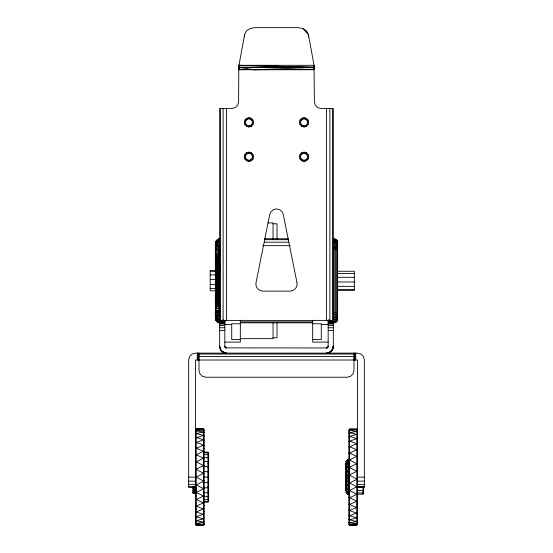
<?xml version="1.0" encoding="UTF-8"?>
<svg xmlns="http://www.w3.org/2000/svg" width="553" height="553" viewBox="0 0 553 553"><rect width="100%" height="100%" fill="white"/><g stroke="black" fill="none" stroke-linecap="round" stroke-linejoin="round"><path stroke-width="0.83" d="M219.942 249.272L215.359 249.272L215.463 243.735L216.61 240.603L215.649 242.359L215.573 300.659L216.783 303.542L219.5 305.249C217.516 304.952 215.352 302.975 215.656 300.825L215.359 300.251L215.67 302.242C216.596 309.749 211.115 325.994 224.829 322.814L218.2 322.254L216.085 320.284L215.359 317.643L215.359 243.935C214.882 241.737 218.297 238.564 219.299 239.145L218.2 239.325L216.085 241.302L215.463 243.341M219.928 256.17L216.859 257.698L215.649 259.751L216.188 260.435L216.085 258.693C217.937 255.804 220.889 255.597 218.891 259.696L218.788 301.855L219.375 302.602L219.299 305.042L218.891 305.152L217.502 304.44L216.085 301.261L215.801 260.67L219.5 259.661L219.811 272.373M215.394 293.816L215.359 302.415L215.373 302.007M215.573 260.104L215.566 260.919C215.117 258.832 217.937 258.68 219.299 258.431L219.375 302.602L217.882 303.016L216.762 302.691C215.262 303.549 218.96 305.429 219.942 305.318M219.299 258.431L218.774 259.716L218.103 301.751L219.375 302.602L219.493 301.924L215.656 300.825L215.642 260.767L215.566 301.489L216.188 302.94L215.649 301.385L216.182 301.143L216.188 302.94M215.801 260.67L216.182 301.143L216.458 260.269C215.442 257.995 218 256.447 219.928 256.274M223.108 322.682L220.301 322.807L218.2 322.254L216.278 320.27L216.859 312.307L216.707 301.392L216.762 302.691L219.223 304.385L217.903 304.461L218.103 301.751M216.9 257.739L219.375 256.357L216.347 258.403L215.905 259.481L217.695 257.007L219.375 256.357L218.2 256.716L217.806 257.705L218.774 259.716L217.184 301.537L217.502 259.931L216.707 257.912M238.806 67.169L238.613 101.676L237.686 105.118L235.163 107.641L231.721 108.568L219.665 108.568L219.665 320.401L333.335 320.401L333.335 108.568L321.279 108.568L317.837 107.641L315.314 105.118L314.387 101.676L314.035 65.309L308.38 34.466L306.576 30.989L302.892 28.535L298.143 27.65L254.857 27.65L250.108 28.535L246.424 30.989L244.62 34.466L238.965 65.309L238.613 69.74L314.387 69.74L314.035 65.309L238.965 65.309L238.785 69.173L238.785 67.39L314.215 67.39L254.712 69.74L238.647 69.284L238.785 67.39L254.712 69.74L314.353 69.284L314.194 67.169L238.965 65.309L314.215 67.39L238.806 67.169L238.965 68.634M219.299 305.042L216.873 303.901L216.278 302.878L216.956 257.636M218.262 301.772L218.774 259.716L217.695 301.689L217.882 303.016L219.244 303.708L217.301 304.032L218.774 305.09L219.299 322.434L224.829 322.599L220.529 321.915L224.829 321.805L220.529 321.258L224.829 321.265L220.529 320.733L217.301 321.431L216.783 320.934L215.649 319.219L215.359 317.643L215.67 312.307L215.794 318.307L219.493 319.323L219.375 319.993L216.278 320.27L216.458 320.83L215.359 317.643L216.188 320.332L217.882 321.805M346.42 475.926L346.081 463.877L346.475 463.58L346.081 463.193L346.081 490.926C346.392 487.117 346.676 492.709 346.081 489.716L346.081 472.2L346.717 472.449M216.182 301.143L216.907 260.124L216.278 259.233L216.762 258.127L219.244 256.841L217.695 257.007M346.669 476.264L346.081 476.244L346.081 472.2L346.42 478.767M346.344 475.698L346.42 473.133M215.359 261.064L215.67 259.343L216.873 257.491L218.732 256.495L218.103 256.827L218.767 256.316L218.891 242.304L219.493 238.903L216.707 240.52L215.649 242.359L216.188 243.037C216.956 248.753 217.778 256.668 215.463 261.134L215.463 300.445M346.42 486.398L346.081 480.357L346.344 481.359M332.235 349.973L333.335 346.233L332.871 348.722L331.71 350.678L328.703 352.745L326.443 353.125C330.148 353.104 333.307 349.945 333.335 346.233L333.335 323.505L328.171 323.505M346.42 463.863L346.081 463.193L346.544 463.518M346.378 486.142L346.378 481.497L346.081 484.186L347.802 485.05L348.832 487.062L347.802 488.88L348.832 490.483L347.802 491.845L348.832 492.923L347.802 492.778L348.832 493.87L347.802 493.711L346.081 492.052M215.801 241.951L215.359 243.935L215.656 242.2M346.42 464.603L346.42 467.859L346.081 463.193M314.194 67.169L314.139 68.911L314.035 65.309M215.463 243.735L215.67 249.272C216.52 245.981 214.46 239.58 219.5 238.931M216.188 260.435L216.278 259.233L216.61 260.221M217.322 321.701L215.905 319.489L216.859 312.307L215.359 309.798M334.199 322.814L334.199 238.765L336.632 239.774L337.641 242.214L337.641 319.371C337.289 324.072 331.288 322.772 328.171 322.814L335.388 322.378L336.632 321.604L337.572 319.116M219.928 311.353L218.732 312.307L217.184 318.929L216.859 312.307L216.085 318.659L217.502 321.839L220.529 322.814L216.762 320.09C216.914 316.565 216.14 323.899 219.375 322.613L219.244 322.136M333.134 347.885L333.335 346.233L332.871 348.722M346.081 484.186L346.42 481.545M218.2 322.254L217.695 319.088L218.732 312.307L216.873 310.558L215.67 310.164M337.641 319.371L337.427 320.387L337.641 319.095M224.829 320.249L224.829 346.233L226.018 347.872L326.443 347.961L327.556 347.554L328.171 346.233L328.171 319.786M337.641 319.247L337.427 320.387L337.641 319.164C336.072 322.966 331.219 321.127 328.171 321.265L334.199 321.936L328.171 322.026L334.199 322.586M216.859 312.307C217.053 315.991 214.142 318.093 216.61 320.975L216.278 320.27L216.721 321.058M337.427 320.387L337.427 241.018L337.641 242.414L336.632 239.981L334.199 238.993M332.906 348.604L333.335 346.233M219.195 319.309L219.783 316.198M216.112 301.102L215.905 302.159L216.707 301.392L217.882 303.016L218.2 301.924L218.788 301.855L218.774 259.716M216.188 320.332L216.112 318.5L215.684 319.399L215.594 318.093L216.907 321.265L215.794 319.62L216.61 320.975M215.359 259.869C215.463 257.484 217.612 255.555 219.942 255.417M328.171 346.233L327.666 347.457L326.443 347.961L327.065 347.844M337.641 318.687L337.427 319.579L337.427 312.48M215.359 257.795L215.67 256.551L216.873 255.216L219.942 254.214M216.188 243.037L215.905 242.09L216.278 241.834L219.299 241.032L219.5 242.269L217.177 242.643L218.76 249.272L219.741 245.352M244.295 122.344L244.917 120.015L246.617 118.314L248.947 117.692L251.269 118.314L252.97 120.015L253.592 122.344L252.97 124.667L251.269 126.367L248.947 126.99L246.617 126.367L244.917 124.667L244.295 122.344L245.414 122.344L246.617 118.314L247.177 119.282L248.947 118.812L252.97 120.015L252.002 120.582L252.472 122.344L252.002 124.107L250.709 125.4L248.947 125.877L247.177 125.4L245.885 124.107L245.414 122.344M244.295 156.789L244.917 154.46L246.617 152.759L248.947 152.137L251.269 152.759L252.97 154.46L253.592 156.789L252.97 159.112L251.269 160.812L248.947 161.441L246.617 160.812L244.917 159.112L244.295 156.789L245.414 156.789L245.885 158.552L247.177 159.845L248.947 160.322L250.709 159.845L252.002 158.552L252.472 156.789L252.002 155.02L250.709 153.727L248.947 153.257L247.177 153.727L245.885 155.02L245.414 156.789M299.408 122.344L300.03 120.015L301.731 118.314L304.053 117.692L306.383 118.314L308.083 120.015L308.705 122.344L308.083 124.667L306.383 126.367L304.053 126.99L301.731 126.367L300.03 124.667L299.408 122.344L300.528 122.344L301.731 118.314L302.291 119.282L304.053 118.812L308.083 120.015L307.115 120.582L307.586 122.344L307.115 124.107L305.823 125.4L304.053 125.877L302.291 125.4L300.998 124.107L300.528 122.344M299.408 156.789L300.03 154.46L301.731 152.759L304.053 152.137L306.383 152.759L308.083 154.46L308.705 156.789L308.083 159.112L306.383 160.812L304.053 161.441L301.731 160.812L300.03 159.112L299.408 156.789L300.528 156.789L300.998 155.02L302.291 153.727L304.053 153.257L305.823 153.727L307.115 155.02L307.586 156.789L307.115 158.552L305.823 159.845L304.053 160.322L302.291 159.845L300.998 158.552L300.528 156.789M216.707 240.52L218.276 242.408L217.882 239.774L219.375 238.965C218.324 238.087 215.345 242.601 216.458 240.749L215.905 242.09L216.956 240.237L219.195 238.944M346.42 468.184L346.42 464.79M215.905 242.02L216.188 241.246L215.566 243.527L215.642 242.242L216.092 243.078L215.359 243.935M215.359 255.023L216.873 253.281L219.942 252.61M346.344 489.633L346.524 489.308L346.081 489.716L346.378 489.529L346.344 490.815M215.794 241.958L216.907 240.32L216.783 240.645L218.774 239.096L217.184 240.078M216.956 240.237L216.278 241.834L216.873 249.272L217.177 242.643L215.642 243.368L215.594 242.594M219.299 241.032L218.774 242.325L217.903 241.253L219.223 240.016L216.762 240.728L216.907 242.732L216.278 241.834L216.61 242.822M337.641 317.685L336.632 319.074L334.199 319.786M346.081 480.281L348.832 480.612L347.802 478.29L348.832 478.304L347.802 475.953L348.832 473.624L347.802 471.356L348.832 469.207L347.802 467.195L348.832 465.37L347.802 463.767L348.832 462.412L347.802 461.333L346.081 462.909M328.067 346.814L326.443 347.961M327.694 347.381L327.936 347.097M347.802 485.05L348.832 482.893L347.802 480.633M216.458 258.14L215.359 261.327L215.656 259.599L216.859 257.698L215.67 259.343M246.617 126.367L247.177 125.4M251.269 118.314L250.709 119.282L252.002 120.582M246.617 160.812L247.177 159.845M250.709 153.727L251.269 152.759M301.731 126.367L302.291 125.4M306.383 118.314L305.823 119.282L307.115 120.582M301.731 160.812L302.291 159.845M305.823 153.727L306.383 152.759M331.71 350.678L332.809 348.874L330.701 351.653M216.278 241.308L216.907 240.32M216.112 258.769L216.859 257.698M215.359 251.781L216.873 251.021L219.942 250.723M195.555 431.534L196.246 430.808L203.476 429.881L204.168 430.552M347.802 493.711L348.832 494.188L347.802 494.347L346.081 492.626L346.081 461.644L347.802 459.902L348.832 459.902L347.802 460.061L346.081 461.769L347.802 460.061L348.832 460.386L347.802 460.697L348.832 460.545L347.802 461.333M247.177 119.282L245.885 120.582L244.917 120.015M302.291 119.282L300.998 120.582L300.03 120.015M217.903 239.726L218.2 239.325M216.956 321.341L216.278 319.745L216.956 321.341L217.799 321.272M225.569 347.65L226.557 347.961M195.555 429.633L196.246 428.941L203.476 428.941L204.168 429.633L204.168 524.624L203.476 525.35L196.246 525.309L195.555 524.624L195.555 360.017L357.445 360.017L357.445 524.507L356.754 525.191L349.524 525.35L348.832 524.659L348.832 429.75L349.524 429.059L356.754 428.907L357.445 429.591M192.935 487.974L193.453 487.463M204.168 502.096L207.956 502.096L208.64 501.412L208.64 452.845L207.956 452.154L204.168 452.154M195.555 429.937L196.246 429.252L203.476 428.941L203.476 525.35L196.246 525.309L196.246 428.941L203.476 429.252L201.866 429.391M203.476 524.997L204.168 524.313L203.476 525.309L196.246 524.997L195.555 524.313M357.445 494.188L362.955 494.188L363.646 493.504L363.646 486.661M192.935 487.753L193.453 487.248M196.246 524.997L203.476 524.375L204.168 523.698M208.64 500.804L207.956 501.474L204.168 501.474M348.832 430.974L349.524 430.303L356.754 429.529L357.445 430.206M348.832 524.044L349.524 524.728L356.754 523.947L357.445 523.283M195.555 431.471L196.246 430.808L203.476 432.038L204.168 432.681M203.476 524.375L196.246 523.449L195.555 522.716L196.246 523.449L203.476 522.219L204.168 521.569M348.832 433.4L349.524 432.764L356.754 431.388L357.445 432.038M348.832 522.212L349.524 522.868L356.754 521.493L357.445 520.857M346.081 461.644L347.802 460.061M363.646 492.294L362.955 492.923L357.445 492.923M195.555 434.181L196.246 433.559L203.476 432.038M208.64 499.006L207.956 499.629L204.168 499.629M195.555 520.069L196.246 520.691L203.476 518.887L204.168 518.292M348.832 436.953L349.524 436.372L356.754 434.43L357.445 435.038M348.832 519.219L349.524 519.827L356.754 517.885L357.445 517.304M195.555 438.004L203.476 435.363L204.168 435.958M208.64 496.11L207.956 496.649L204.168 496.649M329.982 352.15L331.316 351.107L328.703 352.745M346.081 465.101L347.802 463.767M363.646 489.951L362.955 490.483L357.445 490.483M195.555 516.246L196.246 516.813L204.168 513.944M348.832 441.55L356.754 438.577L357.445 439.123M195.555 442.842L203.476 439.773L204.168 440.306M203.476 511.905L204.168 511.407M207.956 463.421L208.64 462.965M195.555 511.407L196.246 511.905L204.168 508.649M348.832 447.066L356.754 443.72L357.445 444.197M348.832 510.053L349.524 510.53L357.445 507.191M216.873 257.491L219.942 256.115M195.555 492.592L196.246 492.163M208.64 492.267L207.956 492.695L204.168 492.695M348.832 453.439L356.754 449.734L357.445 450.121M327.452 347.616L327.106 347.83L327.556 347.554M195.555 448.573L203.476 445.151L204.168 445.607M203.476 506.099L204.168 505.684M337.641 316.212L336.632 316.931L334.199 317.408M244.917 159.112L245.885 158.552M252.002 155.02L252.97 154.46M300.03 159.112L300.998 158.552M307.115 155.02L308.083 154.46M346.081 468.191L347.802 467.195M244.917 124.667L245.885 124.107M300.03 124.667L300.998 124.107M188.663 477.128L196.246 477.128L203.476 473.244L204.168 473.299M348.832 475.214L356.754 471.315L357.445 471.398M348.832 482.859L349.524 482.942L357.445 479.043M195.555 484.753L196.246 484.863L204.168 480.951M195.555 505.684L196.246 506.099L204.168 502.532M195.555 469.504L203.476 465.585L204.168 465.75M348.832 467.617L356.754 463.711L357.445 463.905M348.832 490.352L349.524 490.546L356.754 486.771L364.337 486.633M195.555 492.177L196.246 492.398L204.168 488.499M218.774 239.096L218.262 239.359M195.555 462.073L203.476 458.223L204.168 458.492M348.832 453.363L349.524 453.018L357.445 456.75M348.832 504.129L349.524 504.523L357.445 500.894M356.754 502.96L357.445 502.615M348.832 460.269L356.754 456.453M357.445 493.981L349.524 497.797L348.832 497.506M196.246 499.539L204.168 495.758M195.555 455.036L203.476 451.352L204.168 451.725M207.956 467.52L208.64 467.202M194.656 486.951L193.453 487.476L192.935 487.145M195.555 487.884L196.246 487.587M208.64 487.663L204.168 487.96M216.956 301.979L217.695 301.689M215.905 319.558L216.707 318.784L216.956 319.378L217.695 319.088M192.935 488.99L193.453 489.37L195.866 488.458L193.453 487.476L193.453 493.49L195.866 493.49L195.866 487.103M348.832 515.126L349.524 515.679L357.445 512.762L356.754 513.225L349.524 510.53M346.081 471.937L347.802 471.356M192.935 490.518L193.453 490.953L195.866 490.207L193.453 489.37M327.846 352.98L329.083 352.6M224.829 322.599L218.891 322.544L220.529 322.814L220.529 320.733L218.103 319.143L217.882 320.408L220.529 321.728L224.829 321.805L217.903 321.86L217.301 321.431L218.276 322.233M207.956 472.179L208.64 472.013M192.935 491.707L193.453 492.177L195.866 491.617L193.453 490.953M208.64 482.534L204.168 482.686M192.935 492.509L193.453 493.013L195.866 492.647L193.453 492.177M346.081 476.071L347.802 475.953M196.246 525.309L201.866 525.067M219.223 321.777L220.529 321.728M220.529 320.733L224.829 320.56L222.679 319.993M334.199 314.629L337.641 314.408M252.472 122.344L253.592 122.344M307.586 122.344L308.705 122.344M252.472 156.789L253.592 156.789M307.586 156.789L308.705 156.789M267.887 222.921L273.058 222.921L273.058 239.186M273.058 223.785L277.018 223.785L277.018 239.186M264.445 238.765L288.555 238.765M264.445 239.691L288.555 239.691M264.445 242.214L288.555 242.214M262.723 245.656L290.277 245.656M334.199 249.099L337.641 249.099L337.427 247.419L334.199 246.949M215.248 270.458L210.195 270.458L210.195 290.823L215.248 290.823M337.641 271.26L354.349 271.26L354.349 290.608L337.641 290.608M210.195 271.641L215.248 271.641M337.641 273.445L354.349 273.445M210.195 274.917L215.248 274.917M337.641 277.309L354.349 277.309M210.195 279.541L215.248 279.541M337.641 281.975L354.349 281.975M210.195 284.456L215.248 284.456M337.641 286.364L354.349 286.364M210.195 288.528L215.248 288.528M337.641 289.482L354.349 289.482M219.928 312.307L215.359 312.307L215.387 313.89M334.199 312.48L337.641 312.48M240.334 321.887L312.666 321.887M240.334 322.814L312.666 322.814M224.829 323.505L219.665 323.505L219.665 346.233C219.582 349.931 222.88 353.187 226.557 353.125C222.859 353.097 219.652 349.973 219.665 346.233L220.682 349.828M240.334 323.761L231.721 323.761L231.721 339.542L240.334 339.542M312.666 323.761L321.279 323.761L321.279 339.542L312.666 339.542M219.665 324.023L224.829 324.023M328.171 324.023L333.335 324.023M224.829 324.535L231.721 324.535M321.279 324.535L328.171 324.535M219.665 325.517L224.829 325.517M328.171 325.517L333.335 325.517M219.665 327.756L224.829 327.756M328.171 327.756L333.335 327.756M219.665 330.39L224.829 330.39M328.171 330.39L333.335 330.39M273.058 337.8L277.018 337.8L277.018 322.392M240.334 338.657L273.058 338.657L273.058 322.392M224.829 342.1L240.334 342.1L240.334 320.208M328.171 342.1L312.666 342.1L312.666 320.208M198.997 354.044L354.003 354.044M198.997 356.567L354.003 356.567M204.168 452.783L207.956 452.783L208.64 453.453M204.168 454.628L207.956 454.628L208.64 455.25M204.168 457.601L207.956 457.601L208.64 458.14M204.168 461.555L207.956 461.555L208.64 461.983M204.168 466.29L208.64 466.594M204.168 471.571L208.64 471.723M204.168 477.128L208.64 477.128M357.445 477.128L364.337 477.128M188.663 481.145L195.555 481.145M357.445 481.145L364.337 481.145M188.663 484.345L195.555 484.345M357.445 484.345L364.337 484.345M188.663 486.633L195.555 486.633M357.445 487.062L362.955 487.062L362.955 494.188M195.555 487.463L188.663 487.463L188.663 360.017L189.589 356.567L192.112 354.044L195.555 353.125L357.445 353.125L360.888 354.044L363.411 356.567L364.337 360.017L364.337 487.463L357.445 487.463M356.754 504.682L357.445 504.682M195.866 493.49L193.453 493.435L192.935 492.923L192.935 487.096M219.942 310.855L216.873 310.558M356.754 429.529L349.524 429.059L349.524 525.35M349.524 524.728L356.754 525.191L356.754 428.907M346.378 488.264L346.081 487.4M219.942 308.968L216.873 308.298L215.359 306.556M334.199 244.17L336.632 244.654L337.641 245.836L337.427 243.389L336.632 242.504L334.199 241.792M196.246 429.252L203.476 429.881M193.453 493.013L195.866 493.276L193.453 493.435L192.935 492.923M219.942 307.364L216.873 306.369L215.67 305.028L215.359 303.784M216.085 301.261L216.458 301.316M216.085 318.659L216.458 318.708M349.524 430.303L356.754 431.388M349.524 522.868L356.754 523.947M219.942 306.162C217.612 306.023 215.463 304.095 215.359 301.71M334.199 240.016L336.632 240.908L337.641 242.38L337.427 241.198L337.641 244.592M219.942 305.47C217.44 305.277 215.435 302.989 215.359 300.514M196.246 520.691L203.476 522.219M349.524 432.764L356.754 434.43M349.524 519.827L356.754 521.493M207.956 482.071L208.64 482.237M196.246 433.559L203.476 435.363M218.891 239.034L219.299 239.145M196.246 516.813L203.476 518.887M328.924 320.007L334.199 321.563M220.191 348.874L221.684 351.107L225.306 353.008M349.524 436.372L356.754 438.577M349.524 515.679L356.754 517.885M196.246 437.437L203.476 439.773M196.246 511.905L203.476 514.484M223.917 352.6L224.394 352.779M349.524 441.031L356.754 443.72M196.246 442.352L203.476 445.151M195.555 495.758L196.246 496.027M219.299 322.434L217.177 321.521M196.246 506.099L203.476 509.106M349.524 446.63L356.754 449.734M349.524 504.523L356.754 507.626M196.246 448.158L203.476 451.352M348.832 460.386L347.802 459.902L347.802 494.347M207.956 486.73L208.64 487.055M195.555 499.214L203.476 502.898M356.754 501.239L348.832 497.368M196.246 454.718L203.476 458.223M356.754 506.403L357.445 506.748M196.246 492.398L203.476 496.027M349.524 460.027L356.754 463.711M349.524 490.546L356.754 494.23M196.246 461.859L203.476 465.585M196.246 484.863L203.476 488.665M349.524 467.479L356.754 471.315M349.524 482.942L356.754 486.771M196.246 469.393L203.476 473.244M195.555 502.532L196.246 502.898M349.524 475.186L356.754 479.071M196.246 477.128L203.476 481.006M307.115 124.107L308.083 124.667M252.002 124.107L252.97 124.667M300.03 154.46L300.998 155.02M307.115 158.552L308.083 159.112M244.917 154.46L245.885 155.02M252.002 158.552L252.97 159.112M203.476 448.158L204.168 448.573M216.188 318.542L215.642 318.21L215.58 318.984L215.566 318.058L215.642 319.337L216.907 321.265M207.956 490.829L208.64 491.285M195.555 508.649L196.246 509.106M225.354 347.436L224.829 346.233L225.894 347.83M346.081 487.705L347.802 488.88M203.476 442.352L204.168 442.842M346.081 465.737L346.378 467.879M221.684 351.107L223.115 352.206M217.695 239.615L219.244 239.442L217.806 240.306L217.301 241.419L218.76 249.272M346.081 490.373L347.802 491.845M221.463 350.844L222.299 351.653M302.892 28.535L308.38 34.466L308.38 36.954M216.956 319.378L217.882 320.408L218.2 319.323L219.375 319.993M225.306 347.381L224.96 346.897L225.133 347.208M215.67 302.014L216.873 303.901L216.278 302.878L216.61 303.576M305.823 125.4L306.383 126.367M301.731 152.759L302.291 153.727M305.823 159.845L306.383 160.812M250.709 125.4L251.269 126.367M246.617 152.759L247.177 153.727M250.709 159.845L251.269 160.812M337.641 247.806L337.427 245.242L337.641 246.113M346.42 470.513L346.081 468.598M224.967 346.828L224.829 346.233L224.877 346.627M337.641 242.484L337.427 241.198L337.641 242.214M337.427 241.198L337.641 242.38M215.463 300.846L215.359 300.251L215.642 301.945M337.427 242L337.641 243.306M215.594 259.986L215.656 300.825M346.344 472.898L346.378 475.545M218.891 259.696L219.195 301.917M217.184 301.537L216.907 260.124M355.724 353.125L355.724 360.017M354.86 353.125L354.86 360.017M354.231 353.125L354.231 360.017M354.003 353.125L354.003 370.344L353.077 373.793L350.554 376.317L347.111 377.236L205.889 377.236L202.446 376.317L199.923 373.793L198.997 370.344L198.997 353.125M336.632 239.774L336.632 321.805M335.388 238.979L335.388 322.599M332.408 108.568L332.408 320.401M329.892 108.568L329.892 320.401M326.443 108.568L326.443 320.401M304.053 117.692L304.053 118.812M304.053 125.877L304.053 126.99M304.053 152.137L304.053 153.257M304.053 160.322L304.053 161.441M248.947 117.692L248.947 118.812M248.947 125.877L248.947 126.99M248.947 152.137L248.947 153.257M248.947 160.322L248.947 161.441M244.62 34.466L244.62 36.954M226.557 108.568L226.557 320.401M223.108 108.568L223.108 320.401M220.592 108.568L220.592 320.401M208.37 456.46L208.37 497.797M207.956 452.154L207.956 502.096M198.769 353.125L198.769 360.017M198.14 353.125L198.14 360.017M197.276 353.125L197.276 360.017M297.03 282.873C297.777 287.021 294.486 291.037 290.277 291.127L262.723 291.127C258.514 291.037 255.223 287.021 255.97 282.873L269.746 214.44L271.039 211.599L273.459 209.622L276.5 208.916L279.541 209.622L281.961 211.599L283.254 214.44L297.03 282.873M217.806 257.705L217.301 258.811L218.276 259.799L217.903 258.652L219.223 257.415L217.806 257.705"/></g></svg>
